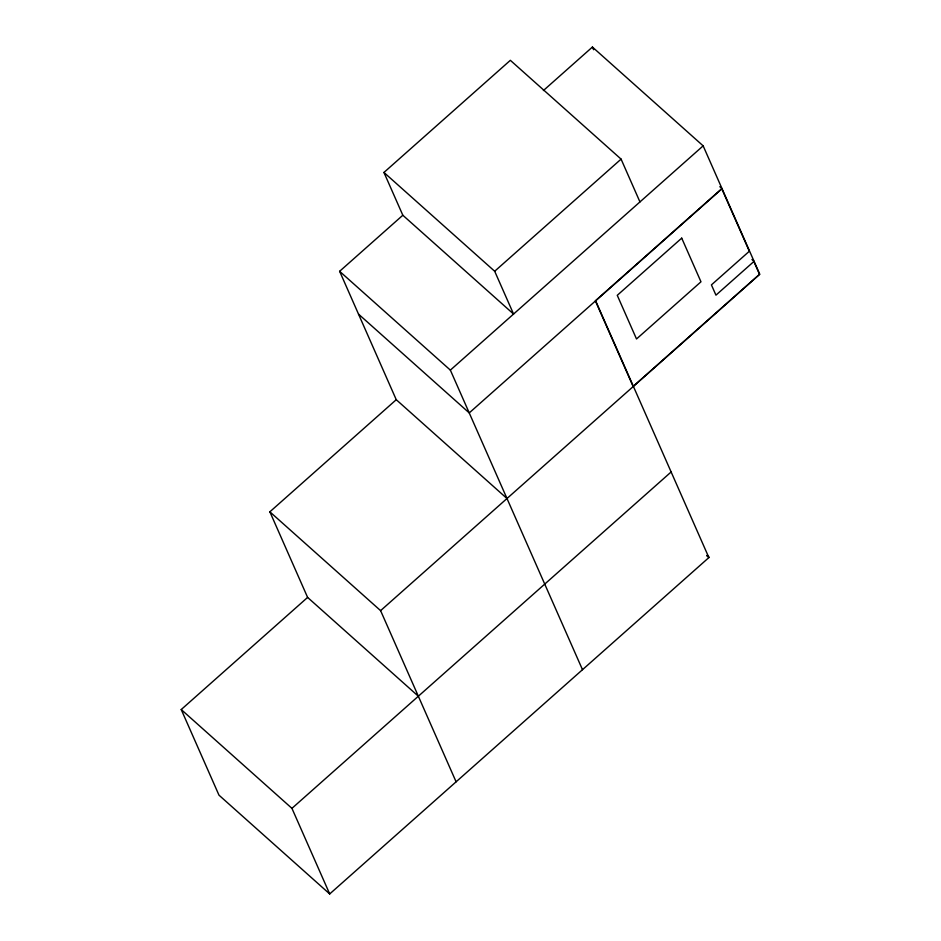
<?xml version="1.0" encoding="UTF-8"?>
<svg xmlns="http://www.w3.org/2000/svg" width="941" height="941" viewBox="0 0 941 941"><rect width="100%" height="100%" fill="white"/><g stroke="black" fill="none" stroke-linecap="round" stroke-linejoin="round"><path stroke-width="1.41" d="M383.952 172.45L494.684 271.255L513.563 314.047L402.83 215.242L383.952 172.45L510.351 60.318L621.084 159.123L639.951 201.927M506.987 498.507L396.255 399.702L339.63 271.302L402.83 215.242M543.392 90.548L592.418 47.05L703.15 145.855L759.775 274.254L380.599 610.638L456.103 781.818M494.684 271.255L621.084 159.123M418.345 696.222L307.613 597.417L269.867 511.822L396.255 399.702M582.491 669.698L450.363 370.119L703.15 145.855M595.629 300.779L708.891 557.566L329.703 893.95L218.971 795.145L181.225 709.549L307.613 597.417M329.703 893.95L291.945 808.354L671.133 471.97M719.841 186.694L722.029 188.659L469.241 412.911L358.509 314.106M751.941 259.493L754.141 261.457M706.938 555.402L709.126 557.354M706.691 555.613L708.891 557.566M339.63 271.302L450.363 370.119M269.867 511.822L380.599 610.638M181.225 709.549L291.945 808.354M592.418 47.05L593.606 49.72M721.759 188.718L595.371 300.849L633.117 386.445L759.516 274.313L753.87 261.516L715.948 295.156L711.42 284.888L749.342 251.247L721.759 188.718M681.719 238.132L617.261 295.321L636.516 338.972L700.974 281.794L681.719 238.132"/></g></svg>
